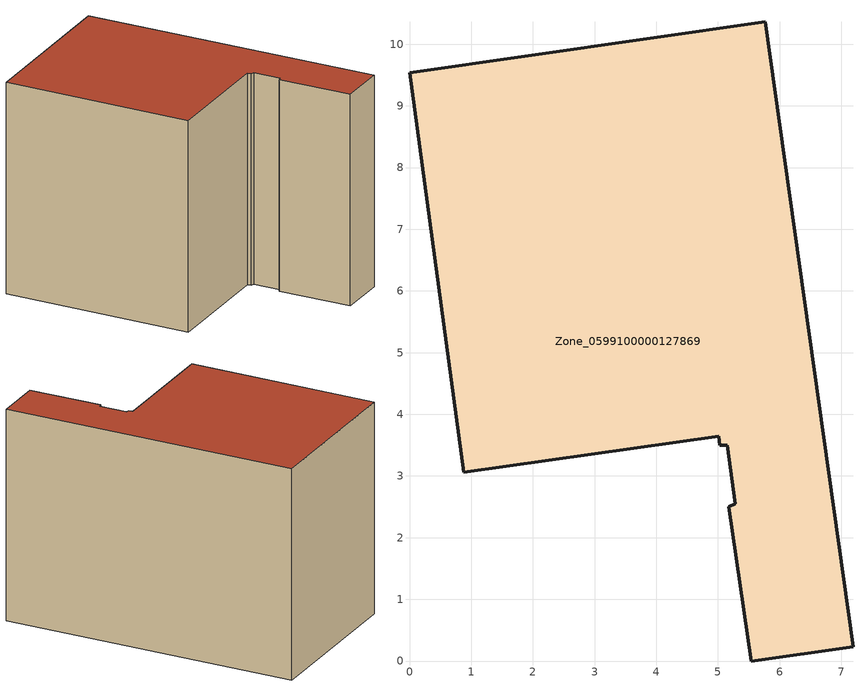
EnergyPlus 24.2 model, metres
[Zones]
Zone_0599100000127869
 floor ground (C_G): 5.03,3.5 5.01,3.64 0.88,3.06 0,9.54 5.77,10.36 7.19,0.23 5.54,0 5.17,2.5 5.28,2.55 5.15,3.5 z0
 wall outside (C_F): 5.77,10.36 0,9.54 0.88,3.06 5.01,3.64 5.03,3.5 5.15,3.5 5.28,2.55 5.17,2.5 5.54,0 7.19,0.23 5.77,10.36 z0:7.39
 roof outside (C_R): 5.01,3.64 5.03,3.5 5.15,3.5 5.28,2.55 5.17,2.5 5.54,0 7.19,0.23 5.77,10.36 0,9.54 0.88,3.06 z7.39
[BUILDING]
Pand.0599100000127869: North Axis=0; Terrain=City; Loads Convergence Tolerance Value=0.04; Temperature Convergence Tolerance Value=0.4; Solar Distribution=FullExterior; Maximum Number of Warmup Days=25; Minimum Number of Warmup Days=1
[Site:Location]
Rotterdam.The.Hague.AP_ZH_NLD Design_Conditions: Latitude=51.96; Longitude=4.45; Time Zone=1; Elevation=-4.5
[SITE:GROUNDTEMPERATURE:BUILDINGSURFACE]
18, 18, 18, 18, 18, 18, 18, 18, 18, 18, 18, 18
[MATERIAL] Thermal Absorptance=0.9; Solar Absorptance=0.7; Visible Absorptance=0.7
Name | Roughness | Thickness | Conductivity | Density | Specific Heat
G.TI.1946 | MediumSmooth | 0.15 | 1 | 540 | 1210
F.TI.1946 | Rough | 0.3 | 0.857143 | 1920 | 840
R.TI.1946 | MediumRough | 0.2 | 0.1 | 1500 | 1000
[CONSTRUCTION]
C_G: G.TI.1946
C_F: F.TI.1946
C_R: R.TI.1946
[ZONE]
Zone_0599100000127869: Type=1; Multiplier=1; Ceiling Height=Autocalculate; Volume=Autocalculate; Floor Area=autocalculate; Part of Total Floor Area=Yes
[ZONEINFILTRATION:DESIGNFLOWRATE]
Infil_Zone_0599100000127869: Zone or ZoneList or Space or SpaceList=Zone_0599100000127869; Schedule=AlwaysOn; Design Flow Rate Calculation Method=Flow/Area; Flow Rate per Floor Area=0.003; Constant Term Coefficient=1; Temperature Term Coefficient=0; Velocity Term Coefficient=0; Velocity Squared Term Coefficient=0
[HVACTEMPLATE:ZONE:IDEALLOADSAIRSYSTEM]
Zone_0599100000127869: Maximum Heating Supply Air Temperature=50; Minimum Cooling Supply Air Temperature=13; Maximum Heating Supply Air Humidity Ratio=0.0156; Minimum Cooling Supply Air Humidity Ratio=0.0077; Heating Limit=NoLimit; Cooling Limit=NoLimit; Dehumidification Control Type=ConstantSensibleHeatRatio; Cooling Sensible Heat Ratio=0.7; Dehumidification Setpoint=60; Humidification Control Type=None; Humidification Setpoint=30; Outdoor Air Method=None; Outdoor Air Flow Rate per Person=0.00944; Outdoor Air Flow Rate per Zone Floor Area=0; Outdoor Air Flow Rate per Zone=0; Demand Controlled Ventilation Type=None; Outdoor Air Economizer Type=NoEconomizer; Heat Recovery Type=None; Sensible Heat Recovery Effectiveness=0.7; Latent Heat Recovery Effectiveness=0.65
[ZONECONTROL:THERMOSTAT]
ThermostatControl_Zone_0599100000127869: Zone or ZoneList=Zone_0599100000127869; Control Type Schedule=DualSetpointControlType; Control 1=Thermostat_Zone_0599100000127869; Temperature Difference Between Cutout And Setpoint=0
[THERMOSTATSETPOINT:DUALSETPOINT]
Thermostat_Zone_0599100000127869: Heating Setpoint Temperature Schedule=HeatingSetpoint_Zone_0599100000127869; Cooling Setpoint Temperature Schedule=CoolingSetpoint_Zone_0599100000127869
[SCHEDULE:COMPACT]
HeatingSetpoint_Zone_0599100000127869: Through: 12/31, For: AllDays, Until: 24:00, 21
CoolingSetpoint_Zone_0599100000127869: Through: 12/31, For: AllDays, Until: 24:00, 24
DualSetpointControlType: Through: 12/31, For: AllDays, Until: 24:00, 4
AlwaysOn: Through: 12/31, For: AllDays, Until: 24:00, 1
